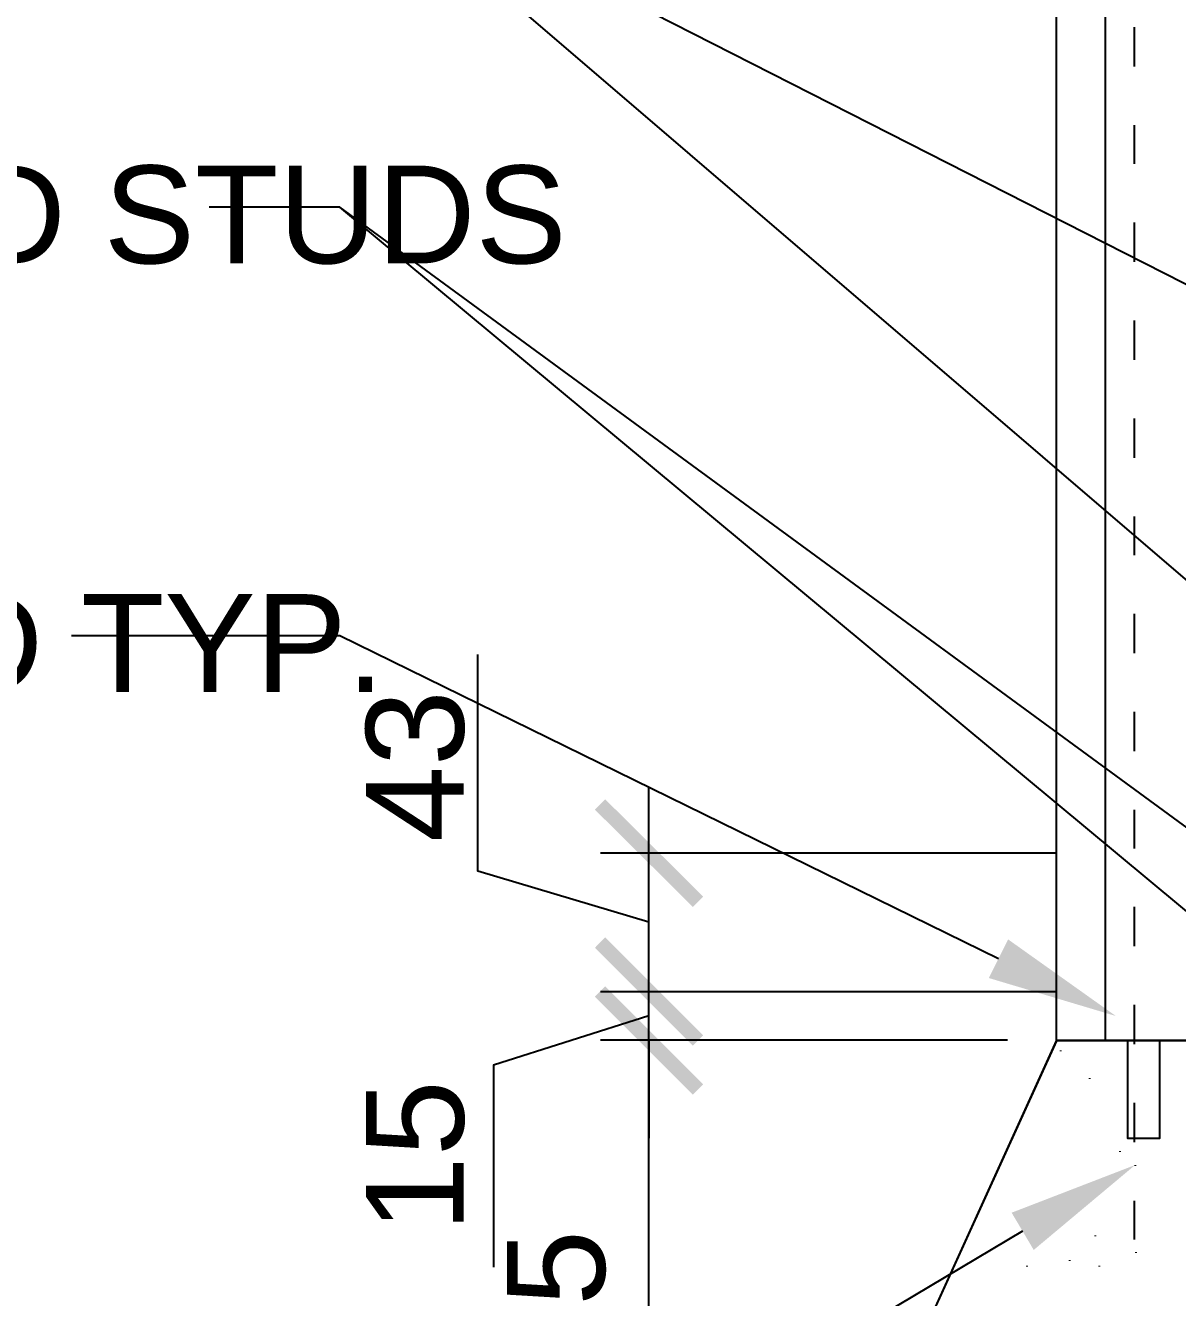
# Model space of a CAD drawing. Header units: millimetres. Extents: x 14345 to 64157, y -11631 to -3212.
# Drawn here: x 29570 to 31338, y -7122 to -5171 of the extents above; entities that cross this region are included whole.
import ezdxf

# ---------------------------------------------------------------- set-up
doc = ezdxf.new("R2010")
doc.units = ezdxf.units.MM
doc.header["$MEASUREMENT"] = 0
doc.layers.add('NewA-Zz_20_10_90-T_TextWindow', color=7, linetype='Continuous')
doc.layers.add('NewA-Zz_30_30-P_ExternalReferenceDrawing', color=7, linetype='Continuous')
doc.styles.add('GENERATED_STYLE_1', font='')
doc.styles.get('GENERATED_STYLE_1').set_extended_font_data('Arial')

msp = doc.modelspace()

# ---------------------------------------------------------------- hatches: boundary and pattern name
at = {"layer": 'NewA-Zz_30_30-P_ExternalReferenceDrawing', "linetype": 'Continuous', "lineweight": 13}
for points in [[(30609.9, -6507.4), (30459.6, -6358.2), (30443.8, -6374.1)], [(30594.1, -6523.3), (30609.9, -6507.4), (30443.8, -6374.1)], [(30459.6, -6569.9), (30443.8, -6585.8), (30609.9, -6720.2)], [(30459.6, -6569.9), (30443.8, -6585.8), (30609.9, -6720.2)], [(31077.7, -6573.1), (31048.1, -6632.3), (31242.8, -6690.5)], [(30443.8, -6585.8), (30594.1, -6736), (30609.9, -6720.2)], [(30443.8, -6585.8), (30594.1, -6736), (30609.9, -6720.2)], [(30609.9, -6795.3), (30459.6, -6645), (30443.8, -6660.9)], [(30609.9, -6795.3), (30459.6, -6645), (30443.8, -6660.9)], [(30594.1, -6811.2), (30609.9, -6795.3), (30443.8, -6660.9)], [(30594.1, -6811.2), (30609.9, -6795.3), (30443.8, -6660.9)], [(31083, -6992.2), (31116.9, -7049.3), (31272.4, -6919.1)]]:
    msp.add_hatch(color=7, dxfattribs=at).paths.add_polyline_path(points)

# ---------------------------------------------------------------- linework, layer by layer
at = {"layer": 'NewA-Zz_30_30-P_ExternalReferenceDrawing', "linetype": 'Continuous', "flags": 128}
for points in [[(31226.9, -6728.6), (31226.9, -3516.6)], [(31151.8, -6728.6), (31151.8, -4728.4)], [(31668.3, -6293.7), (30052.2, -4908.3), (29852.2, -4908.3)], [(31406.9, -5597.3), (30052.2, -4908.3), (29852.2, -4908.3)], [(31271.4, -5234.3), (31271.4, -5173.9)], [(31271.4, -5383.5), (31271.4, -5324.2)], [(31436.5, -6600.6), (30052.2, -5450.2), (29852.2, -5450.2)], [(31901.1, -6803.8), (30052.2, -5450.2)], [(31271.4, -5533.8), (31271.4, -5473.5)], [(31271.4, -5684.1), (31271.4, -5623.7)], [(31271.4, -5834.3), (31271.4, -5774)], [(31271.4, -5983.6), (31271.4, -5924.3)], [(31271.4, -6133.9), (31271.4, -6073.5)], [(31062.9, -6602.7), (30052.2, -6107.4), (29640.8, -6107.4)], [(30526.3, -6546.6), (30263.9, -6468.3), (30263.9, -6136)], [(31271.4, -6284.1), (31271.4, -6223.8)], [(30526.3, -6753), (30526.3, -6340.2)], [(31271.4, -6433.4), (31271.4, -6374.1)], [(31151.8, -6440.8), (30452.2, -6440.8)], [(30526.3, -6653.5), (30526.3, -6503.2)], [(31271.4, -6583.6), (31271.4, -6523.3)], [(30526.3, -7753.1), (30526.3, -6628.1)], [(31151.8, -6653.5), (30452.2, -6653.5)], [(31151.8, -6653.5), (30452.2, -6653.5)], [(30526.3, -6727.6), (30526.3, -6653.5)], [(30526.3, -6690.5), (30288.2, -6765.7), (30288.2, -7075.8)], [(31271.4, -6733.9), (31271.4, -6673.6)], [(31076.7, -6727.6), (30452.2, -6727.6)], [(31076.7, -6727.6), (30452.2, -6727.6)], [(30526.3, -6727.6), (30526.3, -6877.9)], [(31151.8, -6727.6), (30902, -7277.9), (30902, -7653.6)], [(31151.8, -6727.6), (31252.3, -6727.6)], [(31252.3, -6727.6), (31401.6, -6727.6)], [(31260.8, -6728.6), (31260.8, -6877.9), (31310.5, -6877.9), (31310.5, -6728.6)], [(31158.1, -6743.5), (31158.1, -6744.5)], [(31202.6, -6785.8), (31202.6, -6786.8)], [(31271.4, -6884.2), (31271.4, -6823.9)], [(31249.2, -6898), (31249.2, -6899)], [(31272.4, -6919.1), (31272.4, -6920.2)], [(31271.4, -7033.4), (31271.4, -6974.2)], [(31099.9, -7020.7), (30052.2, -7644.1), (28466.4, -7644.1)], [(31211.1, -7027.1), (31211.1, -7028.1)], [(31273.5, -7052.5), (31273.5, -7053.5)], [(31106.3, -7073.7), (31106.3, -7074.7)], [(31171.9, -7065.2), (31171.9, -7066.2)], [(31217.4, -7073.7), (31217.4, -7074.7)]]:
    msp.add_lwpolyline(points, dxfattribs=at)
msp.add_lwpolyline([(31151.8, -6728.6), (30902, -7277.9), (30902, -7653.6), (31001.5, -7653.6), (31076.7, -7578.5), (31076.7, -7653.6), (31401.6, -7653.6), (31401.6, -6728.6)], close=True, dxfattribs=at)

# ---------------------------------------------------------------- texts
at = {"layer": 'NewA-Zz_20_10_90-T_TextWindow', "linetype": 'Continuous', "char_height": 150, "attachment_point": 1, "style": 'GENERATED_STYLE_1'}
for s, insert in [('\\A1;{\\fArial|b0|i0|c0|p34;STEEL PLATE W/ HEADED STUDS}', (27000.8, -5386.2)), ('\\A1;{\\fArial|b0|i0|c0|p34;SEALANT & BACKER ROD TYP.}', (27000.8, -6043.5))]:
    msp.add_mtext(s, dxfattribs=dict(at, insert=insert))
at = {"layer": 'NewA-Zz_20_10_90-T_TextWindow', "linetype": 'Continuous', "char_height": 150, "attachment_point": 1, "rotation": 90, "style": 'GENERATED_STYLE_1'}
for s, insert in [('\\A1;{\\fArial|b0|i0|c0|p34;43}', (30092.5, -6423.8)), ('\\A1;{\\fArial|b0|i0|c0|p34;15}', (30092.5, -7022.1)), ('\\A1;{\\fArial|b0|i0|c0|p34;185}', (30309, -7368.3))]:
    msp.add_mtext(s, dxfattribs=dict(at, insert=insert))

doc.saveas('drawing.dxf')
